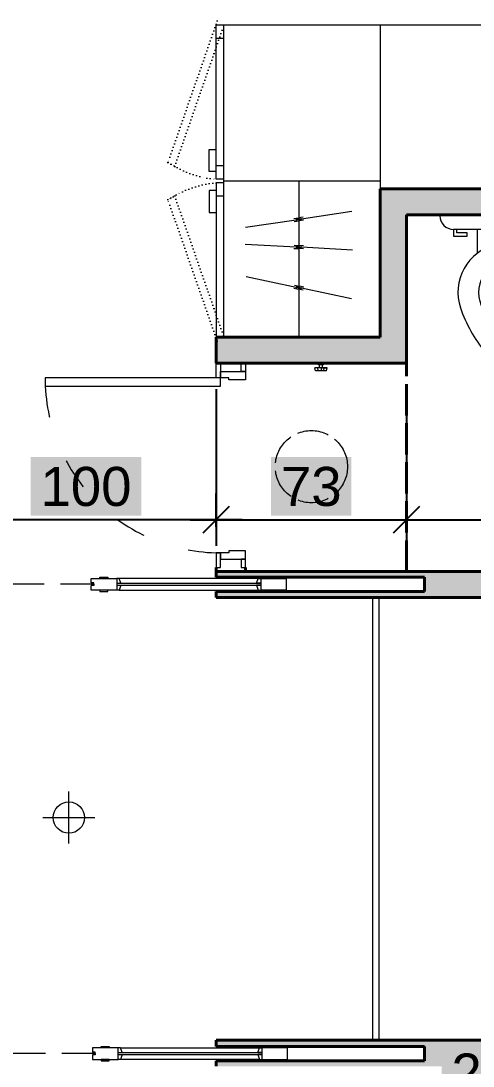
# Model space of a CAD drawing. Header units: inches. Extents: x 4350 to 28384, y -6772 to 993.
# Drawn here: x 24277.3 to 24450.9, y -3611.4 to -3210 of the extents above; entities that cross this region are included whole.
import ezdxf

# ---------------------------------------------------------------- set-up
doc = ezdxf.new("R2010")
doc.units = ezdxf.units.IN
doc.header["$MEASUREMENT"] = 0
for name, pattern in [('ACAD_ISO02W100', [15, 12, -3]), ('ACAD_ISO03W100', [30, 12, -18]), ('ACAD_ISO07W100', [3, 0, -3]), ('DOT2', [0.125, 0, -0.125]), ('TRATTEGGIATA2', [9.525, 6.35, -3.175])]:
    doc.linetypes.add(name, pattern=pattern)
for name, color, linetype, lineweight in [('ARREDAMENTO', 2, 'Continuous', 18), ('INFISSI', 4, 'Continuous', 18), ('MURATURA_section_wall', 7, 'Continuous', 40), ('QUOTE', 3, 'Continuous', 9)]:
    doc.layers.add(name, color=color, linetype=linetype, lineweight=lineweight)
doc.styles.add('ARCH', font='txt')
doc.styles.get("Standard").update_dxf_attribs({"font": 'arial.ttf'})
doc.dimstyles.new('ook', dxfattribs={"dimtxt": 15, "dimasz": 10, "dimexe": 10, "dimexo": 10, "dimgap": 5, "dimtad": 1, "dimtoh": 1, "dimdec": 0, "dimzin": 0, "dimdsep": 46, "dimtxsty": 'Standard', "dimblk": 'OBLIQUE', "dimcen": 0.09, "dimdle": 10, "dimadec": 0, "dimazin": 0, "dimtfac": 1, "dimtdec": 0, "dimtofl": 0, "dimtmove": 0, "dimatfit": 3, "dimldrblk": 'OBLIQUE', "dimfxl": 1, "dimtfill": 2, "dimtfillclr": 1, "dimtolj": 1, "dimtzin": 0, "dimarcsym": 0})

# ---------------------------------------------------------------- blocks, each defined once
blk = doc.blocks.new('15PTOI06')
for p, q in [((8, 8.5), (8, -8.5)), ((11.5, 5), (8, 5)), ((9, 2), (9.765178, 2)), ((9, -2), (9, 2)), ((23.431562, 2.5), (24.727861, 2.5)), ((24.931034, 1.327586), (24.062054, 2.5)), ((24.931034, -1.327586), (24.062054, -2.5)), ((9.765178, -2), (9, -2)), ((23.431562, -2.5), (24.690476, -2.5)), ((11.5, -5), (8, -5)), ((9, -6.5), (8.5, -6.5)), ((8.5, -6.5), (8.5, -8)), ((9, -8.5), (9, -6.5)), ((8.5, -8), (8, -8)), ((8, -8.5), (9, -8.5))]:
    blk.add_line(p, q)
for centre, radius, start, end in [((6, 8.5), 2, 0, 90), ((17.25, 0.65), 7.210062, 71.816347, 166.116636), ((12, -13.75), 22.534695, 51.265418, 70.559965), ((17.25, 0.65), 4.210062, 71.816347, 142.891702), ((12, -13.75), 19.534695, 57.937508, 70.559965), ((19.118098, 0), 6.118098, 147.797266, 212.202734), ((24.727861, 4.5), 2, 270, 314.939898), ((25.787408, 3.438228), 0.5, 314.939898, 51.265418), ((9.765178, 2.5), 0.5, 270, 346.116636), ((23.431562, 4.5), 2, 237.937508, 270), ((23.166667, 0), 3.833333, 313.602819, 46.397181), ((23.666667, 0), 1.833333, 313.602819, 46.397181), ((9.765178, -2.5), 0.5, 13.883364, 90), ((17.25, -0.65), 7.210062, 193.883364, 288.183653), ((12, 13.75), 19.534695, 289.440035, 302.062492), ((23.431562, -4.5), 2, 90, 122.062492), ((24.690476, -4.5), 2, 44.162471, 90), ((17.25, -0.65), 4.210062, 217.108298, 288.183653), ((12, 13.75), 22.534695, 289.440035, 308.665009), ((25.766527, -3.454957), 0.5, 308.665009, 44.162471), ((6, -8.5), 2, 270, 0)]:
    blk.add_arc(centre, radius, start, end)
at = {"style": 'ARCH'}
for tag, p, flags in [('ITEM', (0, -19.5), 3), ('ROOM_NUMBER', (0, -28.5), 1)]:
    blk.add_attdef(tag, p, '', height=6, dxfattribs=dict(at, flags=flags))
blk = doc.blocks.new('_Oblique')
at = {"color": 0, "linetype": 'ByBlock', "lineweight": -2}
blk.add_line((-0.5, -0.5), (0.5, 0.5), dxfattribs=at)
blk = doc.blocks.new('*D61')
at = {"layer": 'Defpoints', "color": 0, "transparency": 16777216}
for p in [(24679.25, -3336.47), (24425.25, -3341.47), (24679.25, -3401.53)]:
    blk.add_point(p, dxfattribs=at)
at = {"layer": 'QUOTE', "color": 0, "lineweight": -2, "transparency": 16777216}
for p, q in [((24679.25, -3346.47), (24679.25, -3411.53)), ((24425.25, -3351.47), (24425.25, -3411.53)), ((24415.25, -3401.53), (24689.25, -3401.53))]:
    blk.add_line(p, q, dxfattribs=at)
at = {"layer": 'QUOTE', "color": 0, "lineweight": -2, "transparency": 16777216, "xscale": 10, "yscale": 10, "zscale": 10, "rotation": 180}
blk.add_blockref('_Oblique', (24425.25, -3401.53), dxfattribs=at)
at = {"layer": 'QUOTE', "color": 0, "lineweight": -2, "transparency": 16777216, "xscale": 10, "yscale": 10, "zscale": 10}
blk.add_blockref('_Oblique', (24679.25, -3401.53), dxfattribs=at)
at = {"layer": 'QUOTE', "color": 0, "transparency": 16777216, "insert": (24552.25, -3388.87), "char_height": 15, "attachment_point": 5, "bg_fill": 1, "box_fill_scale": 1.25, "bg_fill_color": 1, "bg_fill_transparency": 0}
blk.add_mtext('\\A1;255', dxfattribs=at)
blk = doc.blocks.new('*D45')
at = {"layer": 'Defpoints', "color": 0, "transparency": 16777216}
for p in [(24352.25, -3341.47), (24425.25, -3341.47), (24425.25, -3401.53)]:
    blk.add_point(p, dxfattribs=at)
at = {"layer": 'QUOTE', "color": 0, "lineweight": -2, "transparency": 16777216}
for p, q in [((24352.25, -3351.47), (24352.25, -3411.53)), ((24425.25, -3351.47), (24425.25, -3411.53)), ((24342.25, -3401.53), (24435.25, -3401.53))]:
    blk.add_line(p, q, dxfattribs=at)
at = {"layer": 'QUOTE', "color": 0, "lineweight": -2, "transparency": 16777216, "xscale": 10, "yscale": 10, "zscale": 10, "rotation": 180}
blk.add_blockref('_Oblique', (24352.25, -3401.53), dxfattribs=at)
at = {"layer": 'QUOTE', "color": 0, "lineweight": -2, "transparency": 16777216, "xscale": 10, "yscale": 10, "zscale": 10}
blk.add_blockref('_Oblique', (24425.25, -3401.53), dxfattribs=at)
at = {"layer": 'QUOTE', "color": 0, "transparency": 16777216, "insert": (24388.75, -3388.87), "char_height": 15, "attachment_point": 5, "bg_fill": 1, "box_fill_scale": 1.25, "bg_fill_color": 1, "bg_fill_transparency": 0}
blk.add_mtext('\\A1;73', dxfattribs=at)
blk = doc.blocks.new('*D67')
at = {"layer": 'Defpoints', "color": 0, "transparency": 16777216}
for p in [(24352.25, -3611.47), (24567.76, -3611.47), (24352.25, -3626.85)]:
    blk.add_point(p, dxfattribs=at)
at = {"layer": 'QUOTE', "color": 0, "lineweight": -2, "transparency": 16777216}
for p, q in [((24352.25, -3621.47), (24352.25, -3636.85)), ((24567.76, -3621.47), (24567.76, -3636.85)), ((24577.76, -3626.85), (24342.25, -3626.85))]:
    blk.add_line(p, q, dxfattribs=at)
at = {"layer": 'QUOTE', "color": 0, "lineweight": -2, "transparency": 16777216, "xscale": 10, "yscale": 10, "zscale": 10, "rotation": 180}
blk.add_blockref('_Oblique', (24352.25, -3626.85), dxfattribs=at)
at = {"layer": 'QUOTE', "color": 0, "lineweight": -2, "transparency": 16777216, "xscale": 10, "yscale": 10, "zscale": 10}
blk.add_blockref('_Oblique', (24567.76, -3626.85), dxfattribs=at)
at = {"layer": 'QUOTE', "color": 0, "transparency": 16777216, "insert": (24460.01, -3614.19), "char_height": 15, "attachment_point": 5, "bg_fill": 1, "box_fill_scale": 1.25, "bg_fill_color": 1, "bg_fill_transparency": 0}
blk.add_mtext('\\A1;216', dxfattribs=at)
blk = doc.blocks.new('*D92')
at = {"layer": 'Defpoints', "color": 0, "transparency": 16777216}
for p in [(24252.33, -3401.53), (24252.33, -3414.27), (24352.25, -3414.27)]:
    blk.add_point(p, dxfattribs=at)
at = {"layer": 'QUOTE', "color": 0, "lineweight": -2, "transparency": 16777216}
for p, q in [((24252.33, -3404.27), (24252.33, -3391.53)), ((24352.25, -3404.27), (24352.25, -3391.53)), ((24362.25, -3401.53), (24242.33, -3401.53))]:
    blk.add_line(p, q, dxfattribs=at)
at = {"layer": 'QUOTE', "color": 0, "lineweight": -2, "transparency": 16777216, "xscale": 10, "yscale": 10, "zscale": 10, "rotation": 180}
blk.add_blockref('_Oblique', (24252.33, -3401.53), dxfattribs=at)
at = {"layer": 'QUOTE', "color": 0, "lineweight": -2, "transparency": 16777216, "xscale": 10, "yscale": 10, "zscale": 10}
blk.add_blockref('_Oblique', (24352.25, -3401.53), dxfattribs=at)
at = {"layer": 'QUOTE', "color": 0, "transparency": 16777216, "insert": (24302.29, -3388.87), "char_height": 15, "attachment_point": 5, "bg_fill": 1, "box_fill_scale": 1.25, "bg_fill_color": 1, "bg_fill_transparency": 0}
blk.add_mtext('\\A1;100', dxfattribs=at)

msp = doc.modelspace()

# ---------------------------------------------------------------- hatches: boundary and pattern name
at = {"layer": 'MURATURA_section_wall'}
h = msp.add_hatch(color=256, dxfattribs=at)
h.dxf.hatch_style = 1
h.paths.add_polyline_path([(24425.25, -3284.47), (24679.25, -3284.47), (24679.25, -3331.47), (24679.25, -3341.47), (24752.25, -3341.47), (24752.25, -3331.47), (24689.25, -3331.47), (24689.25, -3274.47), (24571.98, -3274.47), (24557.25, -3274.47), (24557.25, -3211.47), (24555.06, -3211.47), (24555.06, -3269.45), (24549.59, -3269.45), (24549.59, -3211.47), (24547.25, -3211.47), (24547.25, -3274.47), (24415.25, -3274.47), (24415.25, -3331.47), (24412.25, -3331.47), (24355.25, -3331.47), (24352.25, -3331.47), (24352.25, -3341.47), (24415.25, -3341.47), (24425.25, -3341.47)])
h = msp.add_hatch(color=256, dxfattribs=at)
h.dxf.hatch_style = 1
h.paths.add_polyline_path([(24752.25, -3429.08), (24672.25, -3429.08), (24672.25, -3423.6), (24752.25, -3423.6), (24752.25, -3421.47), (24352.25, -3421.47), (24352.25, -3423.6), (24432.25, -3423.6), (24432.25, -3429.08), (24352.25, -3429.08), (24352.25, -3431.47), (24431.74, -3431.47), (24752.25, -3431.47)])
h = msp.add_hatch(color=256, dxfattribs=at)
h.dxf.hatch_style = 1
h.paths.add_polyline_path([(24672.76, -3603.86), (24752.76, -3603.86), (24752.76, -3601.47), (24672.76, -3601.47), (24631.01, -3601.47), (24629, -3601.47), (24572.76, -3601.47), (24567.76, -3601.47), (24352.25, -3601.47), (24352.25, -3603.86), (24432.25, -3603.86), (24432.25, -3609.33), (24352.25, -3609.33), (24352.25, -3611.47), (24627.76, -3611.47), (24627.76, -3952), (24632.76, -3952), (24632.76, -3611.47), (24752.76, -3611.47), (24752.76, -3609.33), (24672.76, -3609.33)])

# ---------------------------------------------------------------- linework, layer by layer
at = {"layer": 'ARREDAMENTO', "linetype": 'DOT2', "ltscale": 10}
for p, q in [((24352.65, -3209.97), (24333.73, -3264.33)), ((24336.32, -3265.83), (24355.25, -3211.47)), ((24333.73, -3264.33), (24336.32, -3265.83)), ((24333.73, -3278.61), (24336.32, -3277.11)), ((24352.65, -3332.97), (24333.73, -3278.61)), ((24336.32, -3277.11), (24355.25, -3331.47))]:
    msp.add_line(p, q, dxfattribs=at)
at = {"layer": 'ARREDAMENTO', "linetype": 'ACAD_ISO07W100'}
msp.add_line((24352.65, -3209.97), (24355.25, -3211.47), dxfattribs=at)
at = {"layer": 'ARREDAMENTO'}
for p, q in [((24352.27, -3270.77), (24352.25, -3211.47)), ((24352.25, -3211.47), (24355.25, -3211.47)), ((24355.25, -3211.47), (24415.25, -3211.47)), ((24355.25, -3331.47), (24355.25, -3211.47)), ((24412.25, -3211.47), (24547.25, -3211.47)), ((24415.25, -3211.47), (24415.25, -3331.47)), ((24355.25, -3216.71), (24352.25, -3216.71)), ((24349.58, -3267.79), (24349.57, -3259.33)), ((24349.57, -3259.33), (24352.26, -3259.33)), ((24355.27, -3265.61), (24352.27, -3265.61)), ((24352.27, -3267.79), (24349.58, -3267.79)), ((24355.27, -3270.77), (24352.27, -3270.77)), ((24415.25, -3271.47), (24355.25, -3271.47)), ((24384.03, -3271.47), (24384.03, -3331.47)), ((24349.58, -3275.14), (24349.57, -3283.6)), ((24352.27, -3275.15), (24349.58, -3275.14)), ((24352.27, -3272.16), (24352.25, -3331.47)), ((24355.27, -3272.16), (24352.27, -3272.16)), ((24355.27, -3277.32), (24352.27, -3277.32)), ((24349.57, -3283.6), (24352.26, -3283.6)), ((24404.36, -3283.21), (24384.96, -3286.06)), ((24363.53, -3289.2), (24382.93, -3286.35)), ((24382.06, -3285.89), (24383.86, -3285.62)), ((24382.23, -3287.05), (24384.03, -3286.79)), ((24383.92, -3286.01), (24383.1, -3286.13)), ((24383.97, -3286.4), (24383.15, -3286.52)), ((24385.66, -3285.36), (24383.86, -3285.62)), ((24383.92, -3286.01), (24384.74, -3285.89)), ((24383.97, -3286.4), (24384.79, -3286.28)), ((24385.83, -3286.52), (24384.03, -3286.79)), ((24363.37, -3295.67), (24382.95, -3296.78)), ((24382.12, -3297.32), (24383.94, -3297.42)), ((24382.19, -3296.14), (24384.01, -3296.25)), ((24383.96, -3297.03), (24383.14, -3296.98)), ((24383.98, -3296.64), (24383.16, -3296.59)), ((24385.76, -3297.52), (24383.94, -3297.42)), ((24383.96, -3297.03), (24384.79, -3297.07)), ((24383.98, -3296.64), (24384.81, -3296.69)), ((24385.82, -3296.35), (24384.01, -3296.25)), ((24404.57, -3297.99), (24385, -3296.89)), ((24363.79, -3308.19), (24382.97, -3312.24)), ((24382.32, -3311.5), (24384.1, -3311.87)), ((24382.07, -3312.65), (24383.85, -3313.02)), ((24383.93, -3312.64), (24383.12, -3312.47)), ((24384.01, -3312.26), (24383.2, -3312.09)), ((24385.63, -3313.4), (24383.85, -3313.02)), ((24383.93, -3312.64), (24384.74, -3312.81)), ((24384.01, -3312.26), (24384.82, -3312.43)), ((24385.88, -3312.25), (24384.1, -3311.87)), ((24404.16, -3316.71), (24384.97, -3312.66)), ((24390.39, -3344.4), (24390.09, -3343.18)), ((24391.4, -3343.19), (24390.09, -3343.18)), ((24394.89, -3343.18), (24390.09, -3343.18)), ((24391.95, -3343.19), (24391.29, -3343.18)), ((24391.44, -3344.4), (24391.29, -3343.18)), ((24393.58, -3343.19), (24391.4, -3343.19)), ((24391.52, -3342.02), (24391.52, -3341.47)), ((24393.44, -3342.02), (24391.52, -3342.02)), ((24391.89, -3343.19), (24391.89, -3342.02)), ((24392.49, -3343.18), (24392.49, -3343.19)), ((24392.49, -3343.18), (24392.49, -3344.4)), ((24393.04, -3343.19), (24393.69, -3343.18)), ((24393.09, -3343.19), (24393.09, -3342.02)), ((24393.44, -3342.02), (24393.44, -3341.47)), ((24393.54, -3344.4), (24393.69, -3343.18)), ((24393.58, -3343.19), (24394.89, -3343.18)), ((24394.59, -3344.4), (24394.89, -3343.18)), ((24394.59, -3344.4), (24390.39, -3344.4)), ((24295.72, -3525.96), (24295.72, -3505.96)), ((24285.72, -3515.96), (24301.72, -3515.96)), ((24301.72, -3515.96), (24305.72, -3515.96))]:
    msp.add_line(p, q, dxfattribs=at)
at = {"layer": 'ARREDAMENTO', "linetype": 'ACAD_ISO02W100'}
msp.add_circle((24388.79, -3381.17), 13.86, dxfattribs=at)
msp.add_circle((24388.79, -3381.17), 13.86, dxfattribs=at)
at = {"layer": 'ARREDAMENTO'}
msp.add_circle((24295.72, -3515.96), 6, dxfattribs=at)
at = {"layer": 'ARREDAMENTO', "linetype": 'DOT2', "ltscale": 10}
for centre, start, end in [((24355.25, -3233.01), 235.4864, 265.4864), ((24355.25, -3309.93), 94.5136, 124.5136)]:
    msp.add_arc(centre, 37.88, start, end, dxfattribs=at)
at = {"layer": 'ARREDAMENTO'}
for centre, radius, start, end in [((24383.12, -3286.33), 0.194, 98.3515, 278.3515), ((24383.94, -3286.21), 0.238, 63.1839, 133.5192), ((24383.94, -3286.21), 0.238, 243.1839, 313.5192), ((24384.76, -3286.09), 0.194, 278.3515, 98.3515), ((24383.15, -3296.79), 0.194, 86.7721, 266.7721), ((24383.97, -3296.83), 0.238, 231.6044, 301.9397), ((24383.97, -3296.83), 0.238, 51.6044, 121.9397), ((24384.8, -3296.88), 0.194, 266.7721, 86.7721), ((24383.16, -3312.28), 0.194, 78.081, 258.081), ((24383.97, -3312.45), 0.238, 222.9133, 293.2487), ((24383.97, -3312.45), 0.238, 42.9133, 113.2487), ((24384.78, -3312.62), 0.194, 258.081, 78.081)]:
    msp.add_arc(centre, radius, start, end, dxfattribs=at)
at = {"layer": 'INFISSI'}
for p, q in [((24353.85, -3344.67), (24361.85, -3344.67)), ((24353.85, -3416.67), (24361.85, -3416.67)), ((24314.06, -3424.1), (24314.06, -3428.58)), ((24368.32, -3424.1), (24315.07, -3424.1)), ((24369.34, -3424.1), (24369.34, -3428.58)), ((24305.24, -3425.84), (24304.24, -3425.84)), ((24305.24, -3426.84), (24304.24, -3426.84)), ((24305.24, -3426.34), (24305.24, -3425.84)), ((24305.24, -3426.34), (24305.24, -3426.84)), ((24314.06, -3425.95), (24369.34, -3425.95)), ((24314.06, -3426.73), (24369.34, -3426.73)), ((24315.07, -3428.58), (24368.32, -3428.58)), ((24494.74, -3431.47), (24414.74, -3431.47)), ((24414.74, -3431.47), (24414.74, -3601.47)), ((24314.57, -3608.83), (24314.57, -3604.36)), ((24315.59, -3604.36), (24368.83, -3604.36)), ((24369.85, -3608.83), (24369.85, -3604.36)), ((24305.76, -3606.09), (24304.76, -3606.09)), ((24305.76, -3607.09), (24304.76, -3607.09)), ((24305.76, -3606.59), (24305.76, -3606.09)), ((24305.76, -3606.59), (24305.76, -3607.09)), ((24314.57, -3606.2), (24369.85, -3606.2)), ((24314.57, -3606.98), (24369.85, -3606.98)), ((24368.83, -3608.83), (24315.59, -3608.83))]:
    msp.add_line(p, q, dxfattribs=at)
at = {"layer": 'INFISSI', "linetype": 'TRATTEGGIATA2', "ltscale": 2}
for p, q in [((24305.24, -3426.34), (24253.25, -3426.34)), ((24305.76, -3606.59), (24253.25, -3606.59))]:
    msp.add_line(p, q, dxfattribs=at)
at = {"layer": 'INFISSI', "linetype": 'ByBlock'}
msp.add_line((24412.25, -3431.47), (24412.25, -3601.47), dxfattribs=at)
at = {"layer": 'INFISSI'}
for points in [[(24353.85, -3347.07), (24352.25, -3347.07), (24352.25, -3341.47), (24353.85, -3341.47)], [(24363.45, -3344.67), (24361.85, -3344.67), (24361.85, -3341.47), (24363.45, -3341.47)], [(24353.85, -3347.07), (24286.65, -3347.07), (24286.65, -3350.27), (24353.85, -3350.27)], [(24363.45, -3347.87), (24357.05, -3347.87), (24357.05, -3347.07), (24353.85, -3347.07), (24353.85, -3344.67), (24363.45, -3344.67)], [(24353.85, -3414.27), (24352.25, -3414.27), (24352.25, -3419.87), (24353.85, -3419.87)], [(24363.45, -3413.47), (24357.05, -3413.47), (24357.05, -3414.27), (24353.85, -3414.27), (24353.85, -3416.67), (24363.45, -3416.67)], [(24363.45, -3416.67), (24361.85, -3416.67), (24361.85, -3419.87), (24363.45, -3419.87)], [(24310.66, -3423.56), (24310.66, -3424.1), (24307.64, -3424.1), (24307.64, -3423.56)], [(24310.66, -3429.13), (24310.66, -3428.58), (24307.64, -3428.58), (24307.64, -3429.13)], [(24311.17, -3603.81), (24311.17, -3604.36), (24308.15, -3604.36), (24308.15, -3603.81)], [(24311.17, -3609.38), (24311.17, -3608.83), (24308.15, -3608.83), (24308.15, -3609.38)]]:
    msp.add_lwpolyline(points, close=True, dxfattribs=at)
for points in [[(24304.24, -3425.84), (24304.24, -3424.1), (24314.06, -3424.1)], [(24314.06, -3425.95), (24315.63, -3425.95), (24315.07, -3424.1), (24314.06, -3424.1)], [(24369.34, -3425.95), (24367.77, -3425.95), (24368.32, -3424.1), (24369.34, -3424.1)], [(24369.34, -3424.1), (24379.15, -3424.1), (24379.15, -3428.58), (24369.34, -3428.58)], [(24314.06, -3428.58), (24304.24, -3428.58), (24304.24, -3426.84)], [(24314.06, -3426.73), (24315.63, -3426.73), (24315.07, -3428.58), (24314.06, -3428.58)], [(24369.34, -3426.73), (24367.77, -3426.73), (24368.32, -3428.58), (24369.34, -3428.58)], [(24314.57, -3604.36), (24304.76, -3604.36), (24304.76, -3606.09)], [(24314.57, -3606.2), (24316.14, -3606.2), (24315.59, -3604.36), (24314.57, -3604.36)], [(24369.85, -3606.2), (24368.28, -3606.2), (24368.83, -3604.36), (24369.85, -3604.36)], [(24369.85, -3608.83), (24379.66, -3608.83), (24379.66, -3604.36), (24369.85, -3604.36)], [(24304.76, -3607.09), (24304.76, -3608.83), (24314.57, -3608.83)], [(24314.57, -3606.98), (24316.14, -3606.98), (24315.59, -3608.83), (24314.57, -3608.83)], [(24369.85, -3606.98), (24368.28, -3606.98), (24368.83, -3608.83), (24369.85, -3608.83)]]:
    msp.add_lwpolyline(points, dxfattribs=at)
at = {"layer": 'INFISSI', "linetype": 'ACAD_ISO03W100'}
msp.add_arc((24353.9, -3346.93), 67.34, 182.8414, 269.953, dxfattribs=at)
at = {"layer": 'MURATURA_section_wall'}
for p, q in [((24415.25, -3274.47), (24547.25, -3274.47)), ((24415.25, -3274.47), (24415.25, -3331.47)), ((24415.25, -3331.47), (24355.25, -3331.47)), ((24412.25, -3331.47), (24415.25, -3331.47)), ((24352.25, -3419.87), (24352.25, -3423.6)), ((24363.45, -3419.87), (24363.45, -3421.47)), ((24752.25, -3421.47), (24352.25, -3421.47)), ((24352.25, -3429.08), (24352.25, -3431.47)), ((24352.25, -3431.47), (24752.25, -3431.47)), ((24352.25, -3431.47), (24431.74, -3431.47)), ((24352.25, -3601.47), (24752.76, -3601.47)), ((24352.25, -3601.47), (24432.25, -3601.47)), ((24414.74, -3601.47), (24494.74, -3601.47)), ((24352.25, -3609.33), (24352.25, -3611.47))]:
    msp.add_line(p, q, dxfattribs=at)
at = {"layer": 'MURATURA_section_wall', "linetype": 'ByBlock'}
for p, q in [((24425.25, -3341.47), (24425.25, -3284.47)), ((24425.25, -3284.47), (24679.25, -3284.47)), ((24352.25, -3331.47), (24355.25, -3331.47)), ((24352.25, -3331.47), (24352.25, -3341.47)), ((24352.25, -3341.47), (24415.25, -3341.47)), ((24415.25, -3341.47), (24425.25, -3341.47)), ((24352.25, -3423.6), (24432.25, -3423.6)), ((24432.25, -3423.6), (24432.25, -3429.08)), ((24352.25, -3429.08), (24432.25, -3429.08)), ((24352.25, -3601.47), (24352.25, -3603.86)), ((24352.25, -3603.86), (24432.25, -3603.86)), ((24421.62, -3601.47), (24421.62, -3601.47)), ((24432.25, -3603.86), (24432.25, -3609.33)), ((24352.25, -3609.33), (24432.25, -3609.33))]:
    msp.add_line(p, q, dxfattribs=at)
at = {"layer": 'MURATURA_section_wall', "linetype": 'ACAD_ISO02W100'}
msp.add_line((24425.25, -3421.47), (24425.25, -3341.47), dxfattribs=at)
at = {"layer": 'MURATURA_section_wall', "color": 4}
for p, q in [((24414.74, -3431.47), (24374.74, -3431.47)), ((24374.74, -3601.47), (24414.74, -3601.47))]:
    msp.add_line(p, q, dxfattribs=at)

# ---------------------------------------------------------------- block references
at = {"layer": 'ARREDAMENTO', "xscale": 2.619047619047628, "yscale": 2.619047619047628, "zscale": 2.619047619047628, "rotation": 270}
msp.add_blockref('15PTOI06', (24465.62, -3269.07), dxfattribs=at)

# ---------------------------------------------------------------- dimensions: what is measured, and where the dimension line sits
at = {"layer": 'QUOTE'}
dim = msp.add_linear_dim(base=(24679.25, -3401.53), p1=(24425.25, -3341.47), p2=(24679.25, -3336.47), text='255', dimstyle='ook', dxfattribs=at)
dim.commit()
dim.dimension.update_dxf_attribs({"geometry": '*D61', "text_midpoint": (24552.25, -3388.87)})
for base, p1, p2, picture, middle in [((24425.25, -3401.53), (24352.25, -3341.47), (24425.25, -3341.47), '*D45', (24388.75, -3388.87)), ((24252.33, -3401.53), (24352.25, -3414.27), (24252.33, -3414.27), '*D92', (24302.29, -3388.87)), ((24352.25, -3626.85), (24567.76, -3611.47), (24352.25, -3611.47), '*D67', (24460.01, -3614.19))]:
    dim = msp.add_linear_dim(base=base, p1=p1, p2=p2, dimstyle='ook', dxfattribs=at)
    dim.commit()
    dim.dimension.update_dxf_attribs({"geometry": picture, "text_midpoint": middle})

doc.saveas('drawing.dxf')
